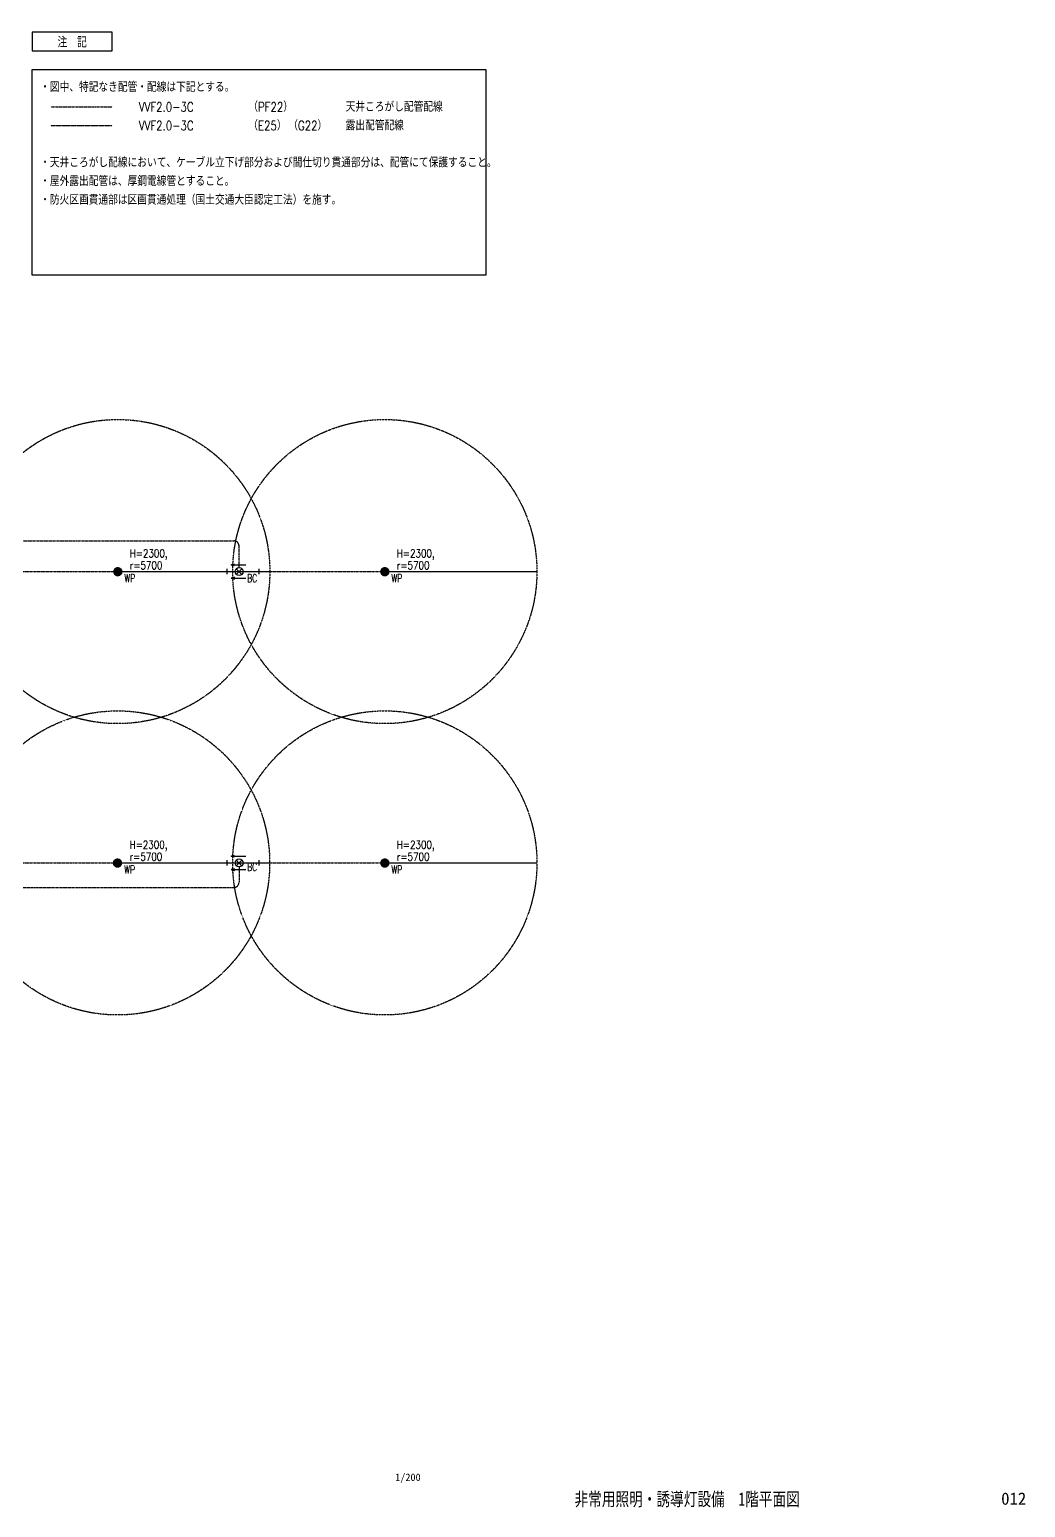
# Model space of a CAD drawing. Header units: millimetres. Extents: x 3825 to 176605, y 1457 to 56850.
# Drawn here: x 45190 to 82514, y 1457 to 56850 of the extents above; entities that cross this region are included whole.
import ezdxf
from ezdxf.enums import TextEntityAlignment as Align

# ---------------------------------------------------------------- set-up
doc = ezdxf.new("R2010")
doc.units = ezdxf.units.MM
doc.header["$LTSCALE"] = 0.2
doc.set_wipeout_variables(frame=1)
for name, pattern in [('CENTER', [50.8, 31.75, -6.35, 6.35, -6.35]), ('DASHED', [19.05, 12.7, -6.35]), ('HIDDEN2', [4.7625, 3.175, -1.5875])]:
    doc.linetypes.add(name, pattern=pattern)
for name, color, linetype in [('1_シンボル', 2, 'Continuous'), ('1_文字', 3, 'Continuous'), ('1_枠', 7, 'Continuous'), ('1_範囲円', 7, 'HIDDEN2'), ('1_配線_1', 1, 'Continuous'), ('1_配線_3', 1, 'DASHED'), ('1_配線_4', 1, 'CENTER'), ('枠内記述', 3, 'Continuous')]:
    doc.layers.add(name, color=color, linetype=linetype)
doc.layers.add('kakure', color=5, linetype='Continuous', plot=False)
doc.styles.add('L', font='simplex.shx', dxfattribs={"width": 0.8, "bigfont": 'extfont2.shx'})
doc.styles.get("Standard").update_dxf_attribs({"font": 'simplex.shx', "width": 0.8, "bigfont": 'extfont2.shx'})
doc.styles.add('ゴシック', font='MS Gothic.ttf', dxfattribs={"height": 4})

# ---------------------------------------------------------------- blocks, each defined once
blk = doc.blocks.new('2_非常照明_埋込中天井（H2300R5700）')
at = {"layer": '1_シンボル', "linetype": 'ByBlock'}
h = blk.add_hatch(dxfattribs=at)
h.set_pattern_fill('LINE', color=256, style=0)
h.set_pattern_definition([(0, (-30500, -18700), (0, 3.175), [])])
edge = h.paths.add_edge_path()
edge.add_arc((0, 0), 150, 0, 360)
blk.add_circle((0, 0), 150, dxfattribs=at)
at = {"layer": '1_範囲円'}
blk.add_circle((0, 0), 5700, dxfattribs=at)
at = {"layer": 'kakure'}
blk.add_line((0, 0), (5700, 0), dxfattribs=at)
at = {"layer": 'kakure', "width": 0.8}
for s, p in [('H=2300,', (451, 683)), ('r=5700', (451, 233))]:
    blk.add_text(s, height=300, dxfattribs=at).set_placement(p, align=Align.MIDDLE_LEFT)
blk = doc.blocks.new('誘導灯-B')
at = {"color": 0, "linetype": 'ByBlock'}
for p, q in [((-106, 106), (106, -106)), ((-106, -106), (106, 106))]:
    blk.add_line(p, q, dxfattribs=at)
blk.add_circle((0, 0), 150, dxfattribs=at)

msp = doc.modelspace()

# ---------------------------------------------------------------- linework, layer by layer
at = {"layer": '1_シンボル'}
for p, q in [((52749, 36785), (53299, 36785)), ((52749, 36285), (53299, 36285)), ((52749, 25865), (53299, 25865)), ((52749, 25365), (53299, 25365))]:
    msp.add_line(p, q, dxfattribs=at)
for points in [[(52875, 36751), (52749, 36785), (52875, 36819)], [(52875, 36319), (52749, 36285), (52875, 36251)], [(52875, 25831), (52749, 25865), (52875, 25899)], [(52875, 25399), (52749, 25365), (52875, 25331)]]:
    msp.add_lwpolyline(points, dxfattribs=at)
at = {"layer": '1_配線_1'}
for p, q in [((52594, 36435), (52594, 36635)), ((53794, 36435), (53794, 36635)), ((52594, 25515), (52594, 25715)), ((53794, 25515), (53794, 25715))]:
    msp.add_line(p, q, dxfattribs=at)
at = {"layer": '1_配線_4'}
for p, q in [((24579, 37685), (52844, 37685)), ((53044, 36685), (53044, 37485)), ((39544, 36535), (48344, 36535)), ((48644, 36535), (52594, 36535)), ((53794, 36535), (58354, 36535)), ((39544, 25615), (48339, 25615)), ((48644, 25615), (52594, 25615)), ((53794, 25615), (58354, 25615)), ((53044, 25465), (53044, 24895)), ((24529, 24695), (52844, 24695))]:
    msp.add_line(p, q, dxfattribs=at)
for centre, start, end in [((52844, 37485), 0, 90), ((52844, 24895), 270, 0)]:
    msp.add_arc(centre, 200, start, end, dxfattribs=at)

# ---------------------------------------------------------------- block references
at = {"layer": '1_シンボル'}
for p in [(48494, 36535), (58504, 36535), (48489, 25615), (58504, 25615)]:
    msp.add_blockref('2_非常照明_埋込中天井（H2300R5700）', p, dxfattribs=at)
at = {"layer": '1_シンボル', "linetype": 'Continuous', "lineweight": 0, "rotation": 270}
for p in [(53044, 36535), (53044, 25615)]:
    msp.add_blockref('誘導灯-B', p, dxfattribs=at)

# ---------------------------------------------------------------- texts
at = {"layer": '1_文字', "width": 0.7}
for s, p in [('WP', (48744, 36135)), ('BC', (53344, 36135)), ('WP', (58754, 36135)), ('WP', (48739, 25215)), ('BC', (53344, 25315)), ('WP', (58754, 25215))]:
    msp.add_text(s, height=300, dxfattribs=at).set_placement(p)
at = {"layer": '枠内記述', "linetype": 'ByBlock', "lineweight": -2, "style": 'ゴシック'}
msp.add_text('1/200', height=280, dxfattribs=at).set_placement((58895, 2447))
at = {"layer": '枠内記述', "linetype": 'ByBlock', "lineweight": -2, "style": 'ゴシック', "width": 0.75}
msp.add_text('非常用照明・誘導灯設備\u30001階平面図', height=500, dxfattribs=at).set_placement((69835, 1769), align=Align.MIDDLE_CENTER)
at = {"layer": '枠内記述', "style": 'ゴシック'}
msp.add_text('012', height=460, dxfattribs=at).set_placement((81605, 1558))

# ---------------------------------------------------------------- wipeouts: each hides what was drawn before it
msp.add_wipeout([(26215, 56850), (62386, 56850), (62386, 47550), (26215, 47550)])

# ---------------------------------------------------------------- next in the draw order: linework, layer by layer
at = {"layer": '1_枠', "color": 2, "lineweight": -3}
for points in [[(45287, 56050), (48287, 56050), (48287, 56750), (45287, 56750)], [(62286, 47650), (45287, 47650), (45287, 55350), (62286, 55350)]]:
    msp.add_lwpolyline(points, close=True, dxfattribs=at)
at = {"layer": '1_配線_3', "lineweight": -3}
msp.add_line((45987, 53250), (48287, 53250), dxfattribs=at)
at = {"layer": '1_配線_4', "lineweight": -3}
msp.add_line((45987, 53950), (48287, 53950), dxfattribs=at)

# ---------------------------------------------------------------- next in the draw order: texts
at = {"layer": '1_文字', "lineweight": -3, "style": 'L', "width": 0.8}
msp.add_text('注\u3000記', height=400, dxfattribs=at).set_placement((46787, 56400), align=Align.MIDDLE)
at = {"layer": '1_文字', "lineweight": -3, "width": 0.8}
for s, p in [('・図中、特記なき配管・配線は下記とする。', (45587, 54515)), ('VVF2.0-3C', (49287, 53775)), ('（PF22）', (53387, 53775)), ('天井ころがし配管配線', (57036, 53775)), ('VVF2.0-3C', (49287, 53075)), ('（E25）', (53387, 53075)), ('（G22）', (54887, 53075)), ('露出配管配線', (57036, 53075)), ('・天井ころがし配線において、ケーブル立下げ部分および間仕切り貫通部分は、配管にて保護すること。', (45587, 51688)), ('・屋外露出配管は、厚鋼電線管とすること。', (45587, 50988))]:
    msp.add_text(s, height=350, dxfattribs=at).set_placement(p)
at = {"layer": '1_文字', "linetype": 'Continuous', "width": 0.8}
msp.add_text('・防火区画貫通部は区画貫通処理（国土交通大臣認定工法）を施す。', height=350, rotation=0, dxfattribs=at).set_placement((45587, 50288))

doc.saveas('drawing.dxf')
